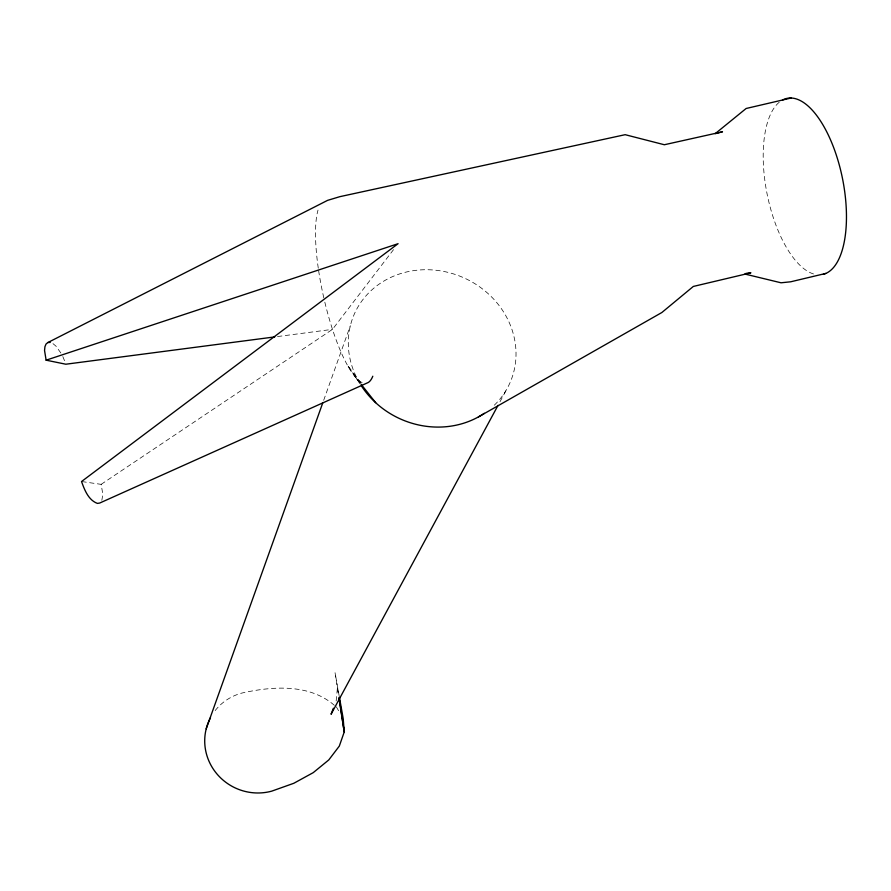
<?xml version="1.0" encoding="UTF-8"?>
<svg xmlns="http://www.w3.org/2000/svg" width="891" height="891" viewBox="0 0 891 891"><rect width="100%" height="100%" fill="white"/><g stroke="black" fill="none" stroke-linecap="round" stroke-linejoin="round"><path stroke-width="0.67" stroke-dasharray="4.46 3.34" d="M336.163 700.983L337.511 686.794L338.736 695.013M101.83 500.319L102.844 494.327L101.151 484.348L81.538 481.53M323.678 400.315L350.352 325.705M500.007 401.707L507.269 388.287M101.151 484.348L332.488 329.358L394.724 248.077M277.513 336.553L332.488 329.358M334.314 705.293C309.222 683.508 272.356 686.226 242.007 693.031A52.224 50.553 24.4 0 0 214.776 711.085M52.981 343.636L55.921 346.109L61.624 354.083M355.064 376.648L360.22 383.163M360.732 382.84L347.423 365.187L359.886 383.631M336.353 706.853L339.772 712.744M62.816 356.567L64.92 361.635M339.126 695.637L335.049 672.649L338.591 695.581M360.009 383.653A85.079 77.361 23.9 0 1 382.93 281.623A85.079 77.361 23.9 0 1 495.218 300.813A85.079 77.361 23.9 0 1 493.035 406.396M813.516 273.938A89.824 38.48 78.7 0 1 767.04 193.681A89.824 38.48 78.7 0 1 779.413 102.109M362.147 382.607A93.7 22.854 77.3 0 1 324.135 299.253M323.823 297.895A93.7 22.854 77.3 0 1 318.466 269.528M318.276 268.202A93.7 22.854 77.3 0 1 318.02 210.109"/><path stroke-width="1.34" d="M206.211 728.838L322.742 402.932M333.379 708.234L331.062 714.27L498.024 405.372M791.097 98.021L746.135 108.49L715.15 133.706L722.49 131.79L664.341 144.743L625.159 134.686L339.905 196.655L327.61 200.352L47.869 342.534L46.065 344.004L44.929 346.722L44.55 350.497L46.12 360.176L65.834 364.219L274.762 336.909M478.4 416.932L661.868 312.507L693.321 286.445L750.913 272.813L745.912 273.403M46.12 360.176L398.088 243.689L81.538 481.53C84.534 489.872 88.387 500.096 97.397 503.404L99.725 503.036L368.206 382.517A93.7 22.854 77.3 0 0 372.794 376.225M825.801 273.426L790.707 281.79L781.028 282.792L744.765 274.016M47.869 342.534L50.23 342.411M361.078 384.244L375.69 402.71M339.36 696.985L343.202 718.625L344.227 731.99L339.315 746.079L328.768 759.945L313.253 772.631L293.818 783.278L271.744 791.141A52.224 50.553 24.4 0 1 216.747 773.722A52.224 50.553 24.4 0 1 210.488 717.745M339.003 698.277L344.227 731.99L339.137 697.753M484.336 413.29A85.079 77.361 23.9 0 1 361.445 385.948M782.487 100.048A89.824 38.48 78.7 0 1 841.071 172.008A89.824 38.48 78.7 0 1 823.418 274.261"/></g></svg>
